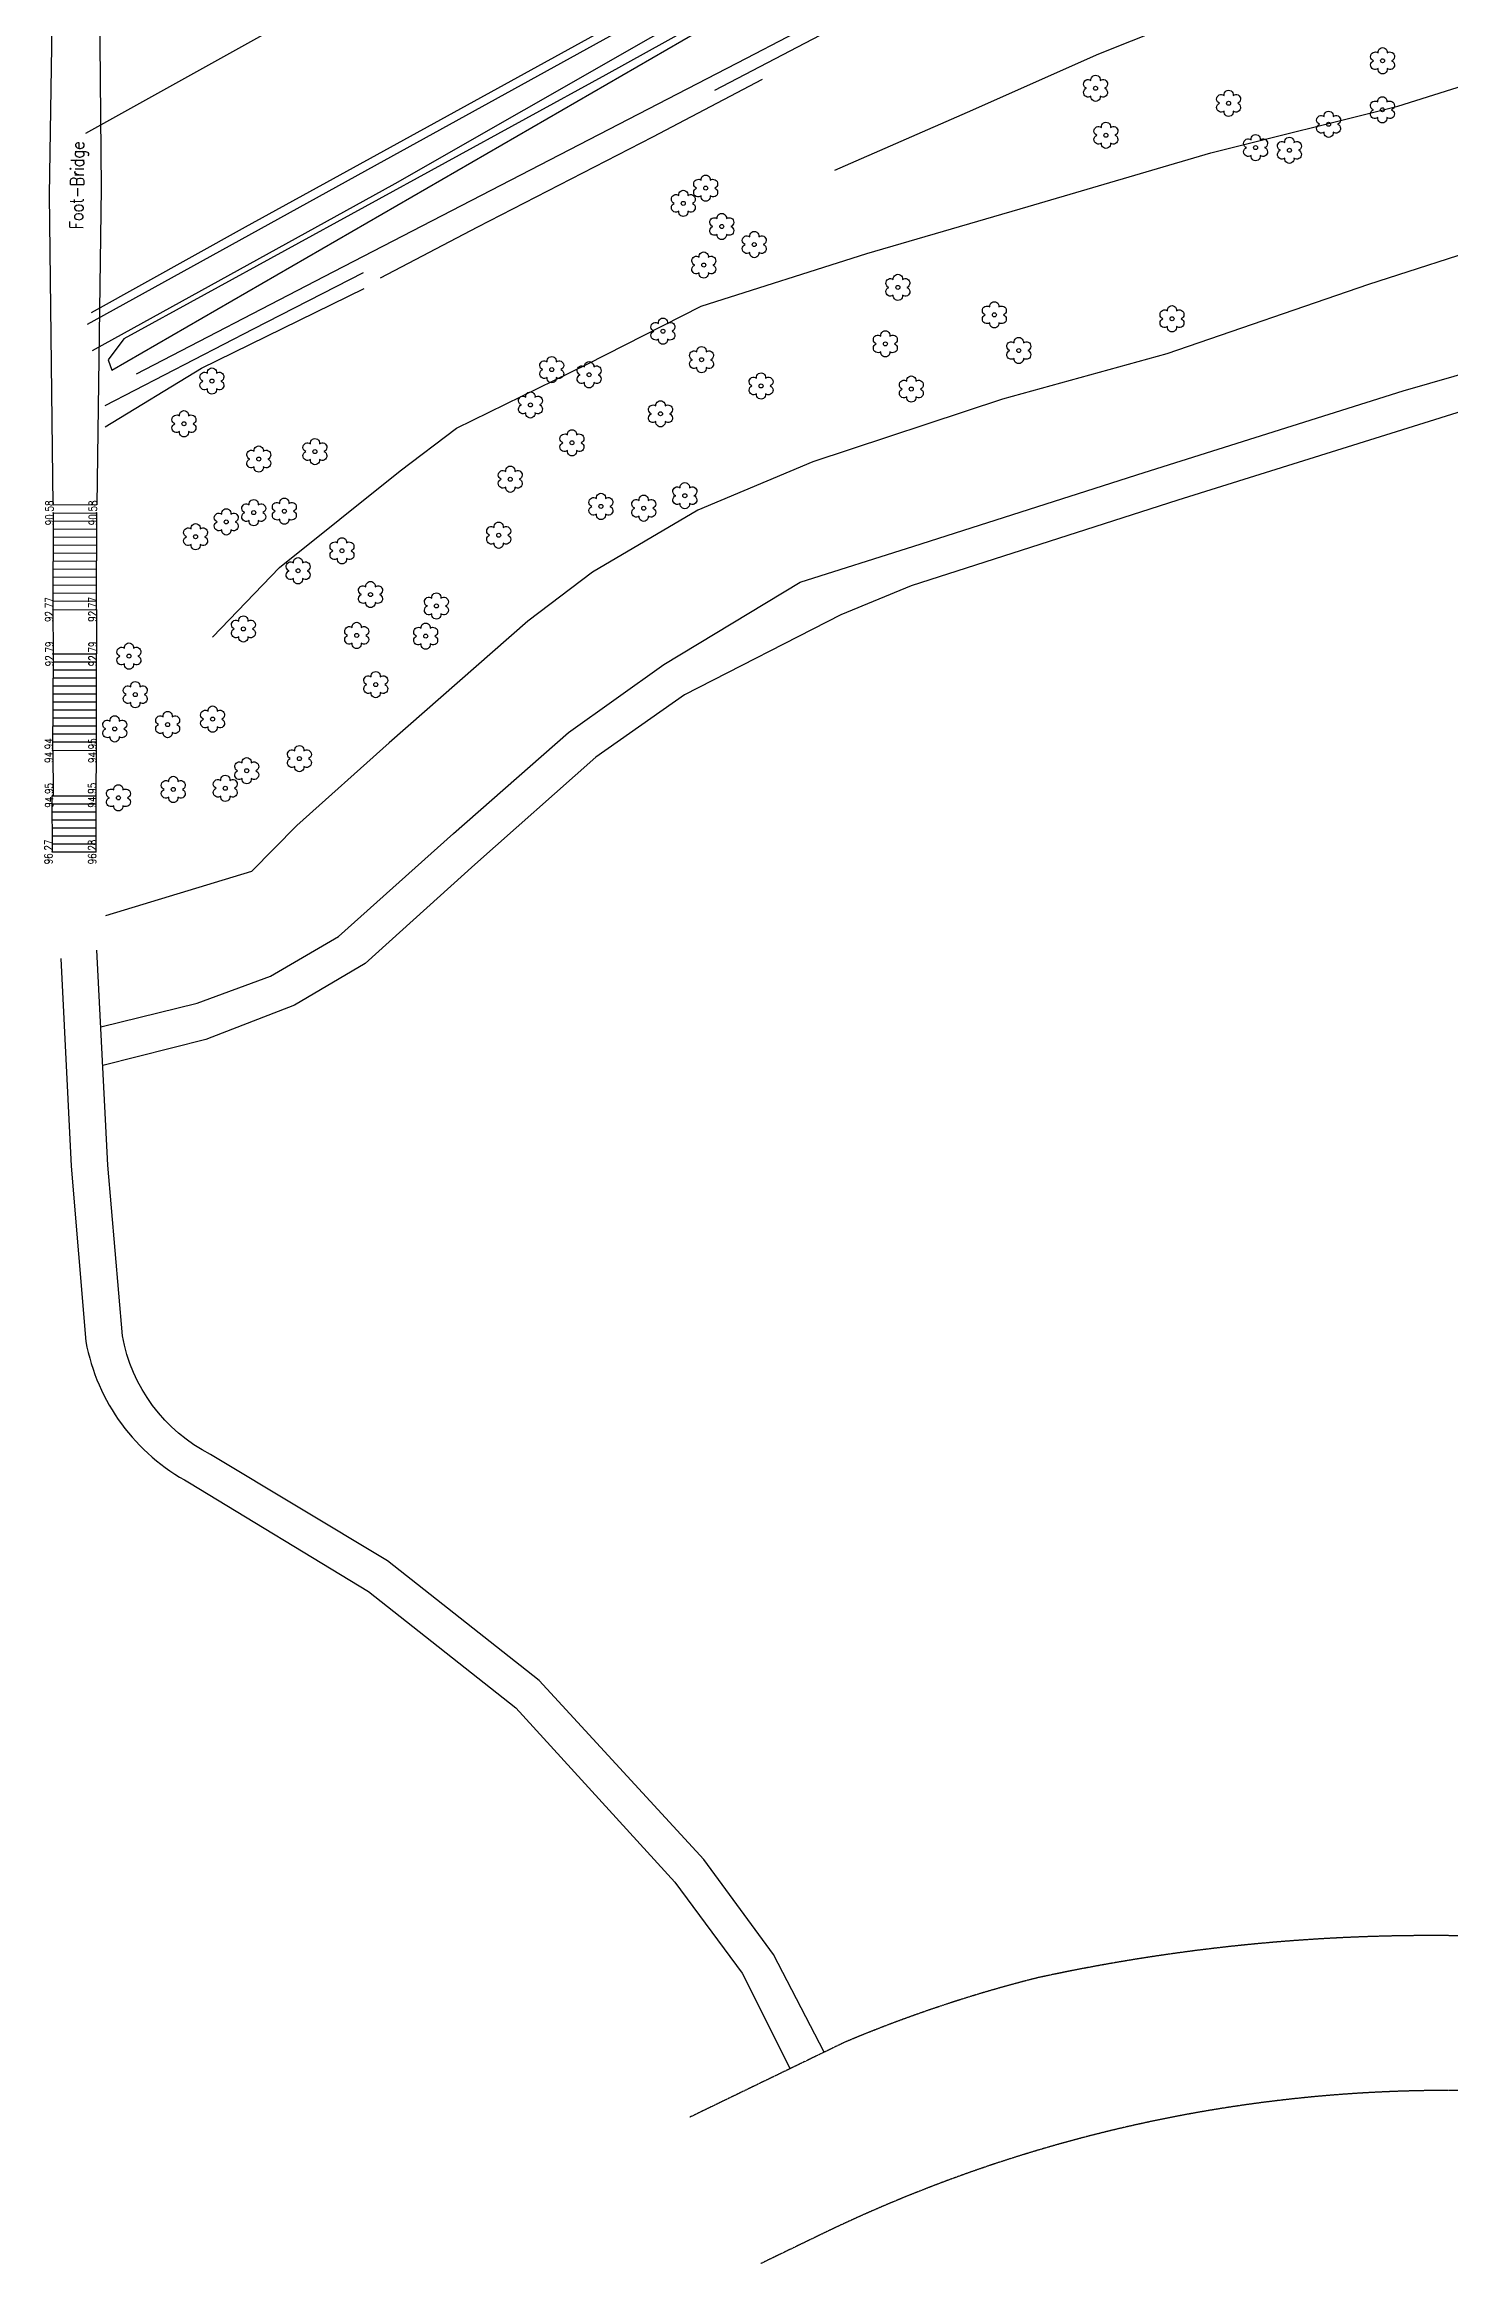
# Model space of a CAD drawing. Header units: millimetres. Extents: x -203861 to 22103, y -44552 to 100121.
# Drawn here: x -203861 to -151175, y -33842 to 49366 of the extents above; entities that cross this region are included whole.
import ezdxf
from ezdxf.enums import TextEntityAlignment as Align

# ---------------------------------------------------------------- set-up
doc = ezdxf.new("R2010")
doc.units = ezdxf.units.MM
for name, pattern in [('s2097a$0$HIDDEN', [0.375, 0.25, -0.125]), ('s2097a$0$SB00', [3, 1.8, -1.2]), ('s2097a$0$ST00', [3, 1.8, -1.2])]:
    doc.linetypes.add(name, pattern=pattern)
for name, color, linetype in [('s2097a$0$BR00', 5, 'Continuous'), ('s2097a$0$EVA', 7, 's2097a$0$HIDDEN'), ('s2097a$0$FB00', 1, 'Continuous'), ('s2097a$0$FP00', 7, 's2097a$0$HIDDEN'), ('s2097a$0$KX00', 4, 'Continuous'), ('s2097a$0$SB00', 2, 's2097a$0$SB00'), ('s2097a$0$SI00', 4, 'Continuous'), ('s2097a$0$SI00_Z', 4, 'Continuous'), ('s2097a$0$ST00', 3, 's2097a$0$ST00'), ('s2097a$0$TE00', 3, 'Continuous'), ('s2097a$0$XX00', 8, 'Continuous')]:
    doc.layers.add(name, color=color, linetype=linetype)
doc.styles.add('s2097a$0$ROMANS', font='romans.shx', dxfattribs={"width": 0.8})

# ---------------------------------------------------------------- blocks, each defined once
blk = doc.blocks.new('s2097a')
at = {"layer": 's2097a$0$BR00', "color": 1}
blk.add_lwpolyline([(-201896.3, 32098.6), (-203536.5, 32090.8), (-203664, 43727.6), (-203499.7, 54853.6), (-201829, 54846.3), (-201736.9, 43969.5)], close=True, dxfattribs=at)
at = {"layer": 's2097a$0$EVA', "color": 8, "ltscale": 10}
for p, q in [((-173861.5, -25546.3), (-179658.5, -28350.8)), ((-174702.6, -32729.5), (-177002, -33841.9))]:
    blk.add_line(p, q, dxfattribs=at)
blk.add_lwpolyline([(-85149.9, 4836.2), (-85149.9, -15167.9, 0.4142136), (-79049.9, -21267.9), (-72199.9, -21267.9), (-72199.9, -27349.8), (-151229.4, -27349.8)], format="xyb", dxfattribs=at)
for centre, radius, start, end in [((-151873.4, -91066.3), 69523.6, 88.459221, 102.263794), ((-154404.6, -71677.4), 50066.5, 104.146679, 112.868803), ((-151229.4, -81249.8), 53900, 90, 115.816825)]:
    blk.add_arc(centre, radius, start, end, dxfattribs=at)
at = {"layer": 's2097a$0$FB00', "color": 8, "linetype": 'Continuous'}
blk.add_lwpolyline([(-152297.4, 66098.5), (-190718.1, 44137.8), (-202068.3, 37873.2)], dxfattribs=at)
at = {"layer": 's2097a$0$FB00', "color": 8, "linetype": 'Continuous', "flags": 128}
blk.add_lwpolyline([(-202246.4, 38873.9), (-191122.6, 45018.4), (-175927.8, 53393.9), (-161841.8, 61180.6), (-161383.1, 60379.9), (-162681.5, 59587.1), (-169817.2, 55690.9), (-169580.1, 55152.9)], dxfattribs=at)
at = {"layer": 's2097a$0$FP00', "color": 1, "linetype": 'Continuous'}
for points in [[(-201745.2, 12524.7), (-198131.8, 13416.1), (-195389.4, 14425), (-192833.8, 15914.4), (-188523.7, 19773.3), (-184211, 23562.1), (-180639.1, 26114), (-175520.5, 29204.6), (-171259.9, 30551.8), (-162632.1, 33314.7), (-152922.3, 36378.3), (-144179.6, 38893.1), (-140217.3, 39766.1), (-135351.3, 39917.9), (-130209.5, 39555.5), (-124927.7, 38581.4), (-121147.2, 38344.5), (-116382.4, 38790.1), (-111921.5, 39633.4), (-109531.5, 40388.8), (-108231.3, 41163.4), (-104425.9, 43771), (-102547.6, 44882.2)], [(-150702.2, 35611.4), (-150702.2, 35611.4), (-161368.1, 32279), (-171366.5, 29069.4), (-173998.5, 27972), (-179867, 24980.4), (-183185.1, 22641.2), (-187720.5, 18611.6), (-191840.4, 14909.3), (-194482, 13341.1), (-197808.2, 12052.7), (-201672.3, 11074.6)]]:
    blk.add_lwpolyline(points, dxfattribs=at)
for points in [[(-203248.7, 15087.4), (-202858.6, 7306.9), (-202307.2, 735.7, 0.2292532), (-198416.9, -4564.1), (-191713.2, -8644.8), (-186184.7, -13000), (-180224.7, -19537.8), (-177695.9, -22951.4), (-175901.2, -26533.1)], [(-174620, -25913.2), (-176529.5, -22246.8), (-179137.8, -18688.5), (-185315.1, -11983.9), (-190998.7, -7486.5), (-197627.9, -3505.8, -0.2344623), (-200936.7, 950.4), (-201484.4, 7340.5), (-201889.8, 15399.3)]]:
    blk.add_lwpolyline(points, format="xyb", dxfattribs=at)
at = {"layer": 's2097a$0$KX00', "color": 8, "linetype": 'Continuous', "flags": 128}
for points in [[(-202310.2, 46043.6), (-194432, 50413.5, 0.3412375)], [(-80878.5, 78278.7, -0.0691708), (-91557.6, 74367.6, -0.0914919), (-104721.8, 74019.6, 0.0209555), (-117141, 76504.9, 0.0403208), (-124677.3, 76701.3, 0.0813631), (-139069.2, 73601.8), (-146033.4, 70271), (-154476.8, 65602.5), (-163777.9, 60468.3), (-172657.9, 55562.2), (-181600.2, 50617), (-193037.1, 44330.7), (-196332.2, 42506.8), (-202109.6, 39305.9)]]:
    blk.add_lwpolyline(points, format="xyb", dxfattribs=at)
at = {"layer": 's2097a$0$SB00', "color": 8, "linetype": 'Continuous', "flags": 128}
for points in [[(-123495.9, 56396.9), (-129312, 55511.1), (-136351, 54556.2), (-139766.2, 54035.2), (-143390.6, 53757.5), (-149149.1, 53154.7), (-156335.2, 52353.3), (-160733.3, 50433.8), (-164333.5, 49002.3), (-169267.9, 46807.9), (-174243.2, 44637.7)], [(-197555.1, 27143.8), (-195049.1, 29753.5), (-190527.1, 33376.1), (-188405.3, 34970.8), (-183509.5, 37370.1), (-179241.8, 39546.5), (-173026.1, 41529.3), (-166980.9, 43293.2), (-160125.1, 45302.7), (-153118.3, 47054.1), (-147283.2, 48891.2), (-140617.4, 50703.4), (-134806.2, 51071.7), (-131323.4, 50900.8), (-127526.6, 50244.3), (-122800.7, 49306)], [(-201577.1, 35028.2), (-197972.3, 37223.3), (-191872.1, 40208.3)]]:
    blk.add_lwpolyline(points, dxfattribs=at)
at = {"layer": 's2097a$0$SI00', "color": 1}
for p, q in [((-203531.3, 28171.3), (-203519.8, 31800.7)), ((-203519.8, 31800.7), (-201891.9, 31792.7)), ((-201909.7, 28180.1), (-201891.9, 31801.5)), ((-203524.2, 30900.7), (-201896.3, 30892.7)), ((-203522.7, 31200.7), (-201894.9, 31192.7)), ((-203521.3, 31500.7), (-201893.4, 31492.7)), ((-203528.6, 30000.7), (-201900.8, 29992.7)), ((-203527.2, 30300.7), (-201899.3, 30292.7)), ((-203525.7, 30600.7), (-201897.8, 30592.7)), ((-203531.6, 29400.7), (-201903.7, 29392.7)), ((-203530.1, 29700.7), (-201902.2, 29692.7)), ((-203536, 28500.7), (-201908.1, 28492.7)), ((-203534.5, 28800.7), (-201906.7, 28792.7)), ((-203533, 29100.7), (-201905.2, 29092.7)), ((-203541.3, 22889.1), (-203524.7, 26514.2)), ((-203526.2, 25914.2), (-201904.1, 25910.2)), ((-203525.4, 26214.2), (-201903.4, 26210.2)), ((-203524.7, 26514.2), (-201902.6, 26510.2)), ((-201911.6, 22883.7), (-201902.6, 26512.2)), ((-203528.4, 25014.3), (-201906.3, 25010.2)), ((-203527.7, 25314.3), (-201905.6, 25310.2)), ((-203526.9, 25614.2), (-201904.9, 25610.2)), ((-203529.9, 24414.3), (-201907.8, 24410.2)), ((-203529.1, 24714.3), (-201907.1, 24710.2)), ((-203532.1, 23514.3), (-201910, 23510.3)), ((-203531.4, 23814.3), (-201909.3, 23810.3)), ((-203530.6, 24114.3), (-201908.6, 24110.2)), ((-203541.3, 22889.1), (-203537.8, 21207.7)), ((-201911.6, 22883.7), (-203541.3, 22889.1)), ((-203532.8, 23214.3), (-201910.8, 23210.3)), ((-201921.2, 21189.7), (-201911.6, 22883.7)), ((-203564.9, 21186.7), (-201921.2, 21189.7)), ((-203561.1, 19086.7), (-203564.9, 21186.7)), ((-203564.3, 20886.7), (-201920.6, 20889.7)), ((-201917.4, 19084.4), (-201921.2, 21189.7)), ((-203563.8, 20586.7), (-201920.1, 20589.7)), ((-203563.3, 20286.7), (-201919.6, 20289.7)), ((-203562.7, 19986.7), (-201919, 19989.7)), ((-203562.2, 19686.7), (-201918.5, 19689.7)), ((-203561.6, 19386.7), (-201917.9, 19389.7)), ((-203561.1, 19086.7), (-201917.4, 19089.7))]:
    blk.add_line(p, q, dxfattribs=at)
blk.add_lwpolyline([(-203524.7, 26514.2), (-203531.3, 28171.3), (-201909.7, 28180.1), (-201902.6, 26512.2)], dxfattribs=at)
at = {"layer": 's2097a$0$ST00', "color": 8, "linetype": 'Continuous'}
for p, q in [((-148275.6, 42282.9), (-154217.5, 40361.7)), ((-154217.5, 40361.7), (-161782.6, 37764)), ((-161782.6, 37764), (-167936.7, 36062.7)), ((-167936.7, 36062.7), (-175049, 33712.8)), ((-175049, 33712.8), (-179361.1, 31897)), ((-179361.1, 31897), (-183312.3, 29579.8)), ((-183312.3, 29579.8), (-185734.3, 27738.8)), ((-185734.3, 27738.8), (-190937.1, 23176.6)), ((-190937.1, 23176.6), (-194392.6, 20078.2)), ((-194392.6, 20078.2), (-196100.4, 18348.8)), ((-196100.4, 18348.8), (-201570.6, 16695.2))]:
    blk.add_line(p, q, dxfattribs=at)
at = {"layer": 's2097a$0$TE00', "color": 8}
for points in [[(-154028.8, 48751.9, -1.1620668), (-153858.8, 49045.9, -1.1620668), (-153518.8, 49045.9, -1.1620668), (-153348.8, 48751.9, -1.1620668), (-153518.8, 48457.9, -1.1620668), (-153858.8, 48457.9, -1.1620668), (-154028.8, 48751.9)], [(-164790.9, 47720.7, -1.1620668), (-164620.9, 48014.7, -1.1620668), (-164280.9, 48014.7, -1.1620668), (-164110.9, 47720.7, -1.1620668), (-164280.9, 47426.7, -1.1620668), (-164620.9, 47426.7, -1.1620668), (-164790.9, 47720.7)], [(-159801.9, 47156.9, -1.1620668), (-159631.9, 47450.9, -1.1620668), (-159291.9, 47450.9, -1.1620668), (-159121.9, 47156.9, -1.1620668), (-159291.9, 46862.9, -1.1620668), (-159631.9, 46862.9, -1.1620668), (-159801.9, 47156.9)], [(-156054, 46370.5, -1.1620668), (-155884, 46664.5, -1.1620668), (-155544, 46664.5, -1.1620668), (-155374, 46370.5, -1.1620668), (-155544, 46076.5, -1.1620668), (-155884, 46076.5, -1.1620668), (-156054, 46370.5)], [(-154033.9, 46912.7, -1.1620668), (-153863.9, 47206.7, -1.1620668), (-153523.9, 47206.7, -1.1620668), (-153353.9, 46912.7, -1.1620668), (-153523.9, 46618.7, -1.1620668), (-153863.9, 46618.7, -1.1620668), (-154033.9, 46912.7)], [(-164402.3, 45958, -1.1620668), (-164232.3, 46252, -1.1620668), (-163892.3, 46252, -1.1620668), (-163722.3, 45958, -1.1620668), (-163892.3, 45664, -1.1620668), (-164232.3, 45664, -1.1620668), (-164402.3, 45958)], [(-158790.9, 45494, -1.1620668), (-158620.9, 45788, -1.1620668), (-158280.9, 45788, -1.1620668), (-158110.9, 45494, -1.1620668), (-158280.9, 45200, -1.1620668), (-158620.9, 45200, -1.1620668), (-158790.9, 45494)], [(-157519.9, 45396, -1.1620668), (-157349.9, 45690, -1.1620668), (-157009.9, 45690, -1.1620668), (-156839.9, 45396, -1.1620668), (-157009.9, 45102, -1.1620668), (-157349.9, 45102, -1.1620668), (-157519.9, 45396)], [(-179407.7, 43976.3, -1.1620668), (-179237.7, 44270.3, -1.1620668), (-178897.7, 44270.3, -1.1620668), (-178727.7, 43976.3, -1.1620668), (-178897.7, 43682.3, -1.1620668), (-179237.7, 43682.3, -1.1620668), (-179407.7, 43976.3)], [(-180246.3, 43404.8, -1.1620668), (-180076.3, 43698.8, -1.1620668), (-179736.3, 43698.8, -1.1620668), (-179566.3, 43404.8, -1.1620668), (-179736.3, 43110.8, -1.1620668), (-180076.3, 43110.8, -1.1620668), (-180246.3, 43404.8)], [(-178803.1, 42538, -1.1620668), (-178633.1, 42832, -1.1620668), (-178293.1, 42832, -1.1620668), (-178123.1, 42538, -1.1620668), (-178293.1, 42244, -1.1620668), (-178633.1, 42244, -1.1620668), (-178803.1, 42538)], [(-177587.3, 41859.9, -1.1620668), (-177417.3, 42153.9, -1.1620668), (-177077.3, 42153.9, -1.1620668), (-176907.3, 41859.9, -1.1620668), (-177077.3, 41565.9, -1.1620668), (-177417.3, 41565.9, -1.1620668), (-177587.3, 41859.9)], [(-179478, 41092.6, -1.1620668), (-179308, 41386.6, -1.1620668), (-178968, 41386.6, -1.1620668), (-178798, 41092.6, -1.1620668), (-178968, 40798.6, -1.1620668), (-179308, 40798.6, -1.1620668), (-179478, 41092.6)], [(-172202.1, 40255.3, -1.1620668), (-172032.1, 40549.3, -1.1620668), (-171692.1, 40549.3, -1.1620668), (-171522.1, 40255.3, -1.1620668), (-171692.1, 39961.3, -1.1620668), (-172032.1, 39961.3, -1.1620668), (-172202.1, 40255.3)], [(-168584.7, 39226, -1.1620668), (-168414.7, 39520, -1.1620668), (-168074.7, 39520, -1.1620668), (-167904.7, 39226, -1.1620668), (-168074.7, 38932, -1.1620668), (-168414.7, 38932, -1.1620668), (-168584.7, 39226)], [(-161923.8, 39078.7, -1.1620668), (-161753.8, 39372.7, -1.1620668), (-161413.8, 39372.7, -1.1620668), (-161243.8, 39078.7, -1.1620668), (-161413.8, 38784.7, -1.1620668), (-161753.8, 38784.7, -1.1620668), (-161923.8, 39078.7)], [(-181009.6, 38611.6, -1.1620668), (-180839.6, 38905.6, -1.1620668), (-180499.6, 38905.6, -1.1620668), (-180329.6, 38611.6, -1.1620668), (-180499.6, 38317.6, -1.1620668), (-180839.6, 38317.6, -1.1620668), (-181009.6, 38611.6)], [(-172671.3, 38137.8, -1.1620668), (-172501.3, 38431.8, -1.1620668), (-172161.3, 38431.8, -1.1620668), (-171991.3, 38137.8, -1.1620668), (-172161.3, 37843.8, -1.1620668), (-172501.3, 37843.8, -1.1620668), (-172671.3, 38137.8)], [(-167667.3, 37888.2, -1.1620668), (-167497.3, 38182.2, -1.1620668), (-167157.3, 38182.2, -1.1620668), (-166987.3, 37888.2, -1.1620668), (-167157.3, 37594.2, -1.1620668), (-167497.3, 37594.2, -1.1620668), (-167667.3, 37888.2)], [(-185178.1, 37171.1, -1.1620668), (-185008.1, 37465.1, -1.1620668), (-184668.1, 37465.1, -1.1620668), (-184498.1, 37171.1, -1.1620668), (-184668.1, 36877.1, -1.1620668), (-185008.1, 36877.1, -1.1620668), (-185178.1, 37171.1)], [(-183777.1, 36978.9, -1.1620668), (-183607.1, 37272.9, -1.1620668), (-183267.1, 37272.9, -1.1620668), (-183097.1, 36978.9, -1.1620668), (-183267.1, 36684.9, -1.1620668), (-183607.1, 36684.9, -1.1620668), (-183777.1, 36978.9)], [(-179563, 37543.7, -1.1620668), (-179393, 37837.7, -1.1620668), (-179053, 37837.7, -1.1620668), (-178883, 37543.7, -1.1620668), (-179053, 37249.7, -1.1620668), (-179393, 37249.7, -1.1620668), (-179563, 37543.7)], [(-197919.8, 36742.7, -1.1620668), (-197749.8, 37036.7, -1.1620668), (-197409.8, 37036.7, -1.1620668), (-197239.8, 36742.7, -1.1620668), (-197409.8, 36448.7, -1.1620668), (-197749.8, 36448.7, -1.1620668), (-197919.8, 36742.7)], [(-177331.5, 36558.6, -1.1620668), (-177161.5, 36852.6, -1.1620668), (-176821.5, 36852.6, -1.1620668), (-176651.5, 36558.6, -1.1620668), (-176821.5, 36264.6, -1.1620668), (-177161.5, 36264.6, -1.1620668), (-177331.5, 36558.6)], [(-171697.4, 36442.9, -1.1620668), (-171527.4, 36736.9, -1.1620668), (-171187.4, 36736.9, -1.1620668), (-171017.4, 36442.9, -1.1620668), (-171187.4, 36148.9, -1.1620668), (-171527.4, 36148.9, -1.1620668), (-171697.4, 36442.9)], [(-185976.8, 35847.6, -1.1620668), (-185806.8, 36141.6, -1.1620668), (-185466.8, 36141.6, -1.1620668), (-185296.8, 35847.6, -1.1620668), (-185466.8, 35553.6, -1.1620668), (-185806.8, 35553.6, -1.1620668), (-185976.8, 35847.6)], [(-181101.5, 35514.9, -1.1620668), (-180931.5, 35808.9, -1.1620668), (-180591.5, 35808.9, -1.1620668), (-180421.5, 35514.9, -1.1620668), (-180591.5, 35220.9, -1.1620668), (-180931.5, 35220.9, -1.1620668), (-181101.5, 35514.9)], [(-198968, 35141.5, -1.1620668), (-198798, 35435.5, -1.1620668), (-198458, 35435.5, -1.1620668), (-198288, 35141.5, -1.1620668), (-198458, 34847.5, -1.1620668), (-198798, 34847.5, -1.1620668), (-198968, 35141.5)], [(-196162.3, 33818.1, -1.1620668), (-195992.3, 34112.1, -1.1620668), (-195652.3, 34112.1, -1.1620668), (-195482.3, 33818.1, -1.1620668), (-195652.3, 33524.1, -1.1620668), (-195992.3, 33524.1, -1.1620668), (-196162.3, 33818.1)], [(-194059, 34097.5, -1.1620668), (-193889, 34391.5, -1.1620668), (-193549, 34391.5, -1.1620668), (-193379, 34097.5, -1.1620668), (-193549, 33803.5, -1.1620668), (-193889, 33803.5, -1.1620668), (-194059, 34097.5)], [(-184421.2, 34428.3, -1.1620668), (-184251.2, 34722.3, -1.1620668), (-183911.2, 34722.3, -1.1620668), (-183741.2, 34428.3, -1.1620668), (-183911.2, 34134.3, -1.1620668), (-184251.2, 34134.3, -1.1620668), (-184421.2, 34428.3)], [(-186735.5, 33061.1, -1.1620668), (-186565.5, 33355.1, -1.1620668), (-186225.5, 33355.1, -1.1620668), (-186055.5, 33061.1, -1.1620668), (-186225.5, 32767.1, -1.1620668), (-186565.5, 32767.1, -1.1620668), (-186735.5, 33061.1)], [(-183335.6, 32043, -1.1620668), (-183165.6, 32337, -1.1620668), (-182825.6, 32337, -1.1620668), (-182655.6, 32043, -1.1620668), (-182825.6, 31749, -1.1620668), (-183165.6, 31749, -1.1620668), (-183335.6, 32043)], [(-181729.8, 31974.5, -1.1620668), (-181559.8, 32268.5, -1.1620668), (-181219.8, 32268.5, -1.1620668), (-181049.8, 31974.5, -1.1620668), (-181219.8, 31680.5, -1.1620668), (-181559.8, 31680.5, -1.1620668), (-181729.8, 31974.5)], [(-180188.9, 32445.6, -1.1620668), (-180018.9, 32739.6, -1.1620668), (-179678.9, 32739.6, -1.1620668), (-179508.9, 32445.6, -1.1620668), (-179678.9, 32151.6, -1.1620668), (-180018.9, 32151.6, -1.1620668), (-180188.9, 32445.6)], [(-197383.4, 31461.5, -1.1620668), (-197213.4, 31755.5, -1.1620668), (-196873.4, 31755.5, -1.1620668), (-196703.4, 31461.5, -1.1620668), (-196873.4, 31167.5, -1.1620668), (-197213.4, 31167.5, -1.1620668), (-197383.4, 31461.5)], [(-196351.8, 31808.8, -1.1620668), (-196181.8, 32102.8, -1.1620668), (-195841.8, 32102.8, -1.1620668), (-195671.8, 31808.8, -1.1620668), (-195841.8, 31514.8, -1.1620668), (-196181.8, 31514.8, -1.1620668), (-196351.8, 31808.8)], [(-195204.4, 31863.1, -1.1620668), (-195034.4, 32157.1, -1.1620668), (-194694.4, 32157.1, -1.1620668), (-194524.4, 31863.1, -1.1620668), (-194694.4, 31569.1, -1.1620668), (-195034.4, 31569.1, -1.1620668), (-195204.4, 31863.1)], [(-198532.8, 30906.2, -1.1620668), (-198362.8, 31200.2, -1.1620668), (-198022.8, 31200.2, -1.1620668), (-197852.8, 30906.2, -1.1620668), (-198022.8, 30612.2, -1.1620668), (-198362.8, 30612.2, -1.1620668), (-198532.8, 30906.2)], [(-193043.3, 30378.5, -1.1620668), (-192873.3, 30672.5, -1.1620668), (-192533.3, 30672.5, -1.1620668), (-192363.3, 30378.5, -1.1620668), (-192533.3, 30084.5, -1.1620668), (-192873.3, 30084.5, -1.1620668), (-193043.3, 30378.5)], [(-187167.7, 30961.9, -1.1620668), (-186997.7, 31255.9, -1.1620668), (-186657.7, 31255.9, -1.1620668), (-186487.7, 30961.9, -1.1620668), (-186657.7, 30667.9, -1.1620668), (-186997.7, 30667.9, -1.1620668), (-187167.7, 30961.9)], [(-194687.8, 29630.5, -1.1620668), (-194517.8, 29924.5, -1.1620668), (-194177.8, 29924.5, -1.1620668), (-194007.8, 29630.5, -1.1620668), (-194177.8, 29336.5, -1.1620668), (-194517.8, 29336.5, -1.1620668), (-194687.8, 29630.5)], [(-191974.3, 28738, -1.1620668), (-191804.3, 29032, -1.1620668), (-191464.3, 29032, -1.1620668), (-191294.3, 28738, -1.1620668), (-191464.3, 28444, -1.1620668), (-191804.3, 28444, -1.1620668), (-191974.3, 28738)], [(-189502.8, 28309.1, -1.1620668), (-189332.8, 28603.1, -1.1620668), (-188992.8, 28603.1, -1.1620668), (-188822.8, 28309.1, -1.1620668), (-188992.8, 28015.1, -1.1620668), (-189332.8, 28015.1, -1.1620668), (-189502.8, 28309.1)], [(-196739.9, 27448.9, -1.1620668), (-196569.9, 27742.9, -1.1620668), (-196229.9, 27742.9, -1.1620668), (-196059.9, 27448.9, -1.1620668), (-196229.9, 27154.9, -1.1620668), (-196569.9, 27154.9, -1.1620668), (-196739.9, 27448.9)], [(-192491.6, 27205.6, -1.1620668), (-192321.6, 27499.6, -1.1620668), (-191981.6, 27499.6, -1.1620668), (-191811.6, 27205.6, -1.1620668), (-191981.6, 26911.6, -1.1620668), (-192321.6, 26911.6, -1.1620668), (-192491.6, 27205.6)], [(-189904.8, 27178.4, -1.1620668), (-189734.8, 27472.4, -1.1620668), (-189394.8, 27472.4, -1.1620668), (-189224.8, 27178.4, -1.1620668), (-189394.8, 26884.4, -1.1620668), (-189734.8, 26884.4, -1.1620668), (-189904.8, 27178.4)], [(-201031.4, 26430.6, -1.1620668), (-200861.4, 26724.6, -1.1620668), (-200521.4, 26724.6, -1.1620668), (-200351.4, 26430.6, -1.1620668), (-200521.4, 26136.6, -1.1620668), (-200861.4, 26136.6, -1.1620668), (-201031.4, 26430.6)], [(-191776.4, 25361.7, -1.1620668), (-191606.4, 25655.7, -1.1620668), (-191266.4, 25655.7, -1.1620668), (-191096.4, 25361.7, -1.1620668), (-191266.4, 25067.7, -1.1620668), (-191606.4, 25067.7, -1.1620668), (-191776.4, 25361.7)], [(-200794, 24985.9, -1.1620668), (-200624, 25279.9, -1.1620668), (-200284, 25279.9, -1.1620668), (-200114, 24985.9, -1.1620668), (-200284, 24691.9, -1.1620668), (-200624, 24691.9, -1.1620668), (-200794, 24985.9)], [(-201563.1, 23701, -1.1620668), (-201393.1, 23995, -1.1620668), (-201053.1, 23995, -1.1620668), (-200883.1, 23701, -1.1620668), (-201053.1, 23407, -1.1620668), (-201393.1, 23407, -1.1620668), (-201563.1, 23701)], [(-199579.8, 23862.5, -1.1620668), (-199409.8, 24156.5, -1.1620668), (-199069.8, 24156.5, -1.1620668), (-198899.8, 23862.5, -1.1620668), (-199069.8, 23568.5, -1.1620668), (-199409.8, 23568.5, -1.1620668), (-199579.8, 23862.5)], [(-197893.9, 24068.8, -1.1620668), (-197723.9, 24362.8, -1.1620668), (-197383.9, 24362.8, -1.1620668), (-197213.9, 24068.8, -1.1620668), (-197383.9, 23774.8, -1.1620668), (-197723.9, 23774.8, -1.1620668), (-197893.9, 24068.8)], [(-196614.6, 22132.2, -1.1620668), (-196444.6, 22426.2, -1.1620668), (-196104.6, 22426.2, -1.1620668), (-195934.6, 22132.2, -1.1620668), (-196104.6, 21838.2, -1.1620668), (-196444.6, 21838.2, -1.1620668), (-196614.6, 22132.2)], [(-194640.5, 22587.1, -1.1620668), (-194470.5, 22881.1, -1.1620668), (-194130.5, 22881.1, -1.1620668), (-193960.5, 22587.1, -1.1620668), (-194130.5, 22293.1, -1.1620668), (-194470.5, 22293.1, -1.1620668), (-194640.5, 22587.1)], [(-199368.7, 21431.5, -1.1620668), (-199198.7, 21725.5, -1.1620668), (-198858.7, 21725.5, -1.1620668), (-198688.7, 21431.5, -1.1620668), (-198858.7, 21137.5, -1.1620668), (-199198.7, 21137.5, -1.1620668), (-199368.7, 21431.5)], [(-197419.1, 21473.4, -1.1620668), (-197249.1, 21767.4, -1.1620668), (-196909.1, 21767.4, -1.1620668), (-196739.1, 21473.4, -1.1620668), (-196909.1, 21179.4, -1.1620668), (-197249.1, 21179.4, -1.1620668), (-197419.1, 21473.4)], [(-201425.5, 21116.3, -1.1620668), (-201255.5, 21410.3, -1.1620668), (-200915.5, 21410.3, -1.1620668), (-200745.5, 21116.3, -1.1620668), (-200915.5, 20822.3, -1.1620668), (-201255.5, 20822.3, -1.1620668), (-201425.5, 21116.3)]]:
    blk.add_lwpolyline(points, format="xyb", dxfattribs=at)
for centre in [(-153688.8, 48751.9), (-164450.9, 47720.7), (-159461.9, 47156.9), (-153693.9, 46912.7), (-164062.3, 45958), (-155714, 46370.5), (-158450.9, 45494), (-157179.9, 45396), (-179906.3, 43404.8), (-179067.7, 43976.3), (-178463.1, 42538), (-177247.3, 41859.9), (-179138, 41092.6), (-171862.1, 40255.3), (-168244.7, 39226), (-161583.8, 39078.7), (-180669.6, 38611.6), (-179223, 37543.7), (-172331.3, 38137.8), (-167327.3, 37888.2), (-197579.8, 36742.7), (-184838.1, 37171.1), (-183437.1, 36978.9), (-176991.5, 36558.6), (-185636.8, 35847.6), (-171357.4, 36442.9), (-198628, 35141.5), (-180761.5, 35514.9), (-193719, 34097.5), (-184081.2, 34428.3), (-195822.3, 33818.1), (-186395.5, 33061.1), (-179848.9, 32445.6), (-196011.8, 31808.8), (-194864.4, 31863.1), (-182995.6, 32043), (-181389.8, 31974.5), (-198192.8, 30906.2), (-197043.4, 31461.5), (-186827.7, 30961.9), (-192703.3, 30378.5), (-194347.8, 29630.5), (-191634.3, 28738), (-189162.8, 28309.1), (-196399.9, 27448.9), (-192151.6, 27205.6), (-189564.8, 27178.4), (-200691.4, 26430.6), (-200454, 24985.9), (-191436.4, 25361.7), (-197553.9, 24068.8), (-201223.1, 23701), (-199239.8, 23862.5), (-194300.5, 22587.1), (-196274.6, 22132.2), (-201085.5, 21116.3), (-199028.7, 21431.5), (-197079.1, 21473.4)]:
    blk.add_circle(centre, 75, dxfattribs=at)
at = {"layer": 's2097a$0$XX00', "color": 8, "linetype": 'Continuous'}
for p, q in [((-201332.1, 37151.9), (-160058.7, 61008.2)), ((-168074.4, 56408.8), (-182810.7, 48220.3)), ((-182810.7, 48220.3), (-200878.7, 38324.7))]:
    blk.add_line(p, q, dxfattribs=at)
at = {"layer": 's2097a$0$XX00', "color": 8}
for p, q in [((-200878.7, 38324.7), (-201468.8, 37534.8)), ((-201468.8, 37534.8), (-201332.1, 37151.9))]:
    blk.add_line(p, q, dxfattribs=at)
at = {"layer": 's2097a$0$XX00', "color": 8, "linetype": 'Continuous', "flags": 128}
for points in [[(-162482, 56657.1), (-169860.6, 52844), (-177555.1, 48836.6), (-193378.5, 40650.8), (-200423, 37007.1)], [(-178719.3, 47652.5), (-178719.3, 47652.5), (-171376.7, 51495.8), (-167278.9, 53602.8)], [(-191263.8, 40617.6), (-187605.6, 42525.5), (-181053.1, 45900), (-176940.2, 48058)], [(-201587.8, 35830.2), (-196017.3, 38695.6), (-191892.4, 40815.8)]]:
    blk.add_lwpolyline(points, dxfattribs=at)
at = {"layer": 's2097a$0$BR00', "color": 1, "style": 's2097a$0$ROMANS', "width": 0.8}
blk.add_text('Foot-Bridge', height=500, rotation=89.153542, dxfattribs=at).set_placement((-202411.4, 42431.7))
at = {"layer": 's2097a$0$SI00_Z', "color": 1, "style": 's2097a$0$ROMANS', "width": 0.8}
for s, p in [(' 90.58 ', (-203519.8, 31800.7)), (' 90.58 ', (-201891.9, 31801.5)), (' 92.77 ', (-203531.3, 28171.3)), (' 92.77 ', (-201909.7, 28180.1)), (' 92.79 ', (-203524.7, 26514.2)), (' 92.79 ', (-201902.6, 26512.2)), (' 94.94 ', (-203541.3, 22889.1)), (' 94.95 ', (-201911.6, 22883.7)), (' 94.95 ', (-203537.8, 21207.7)), (' 94.95 ', (-201921.2, 21216.8)), (' 96.27 ', (-203561.1, 19086.7)), (' 96.28 ', (-201917.4, 19084.4))]:
    blk.add_text(s, height=300, rotation=90, dxfattribs=at).set_placement(p, align=Align.CENTER)

msp = doc.modelspace()

# ---------------------------------------------------------------- block references
msp.add_blockref('s2097a', (0, 0))

doc.saveas('drawing.dxf')
